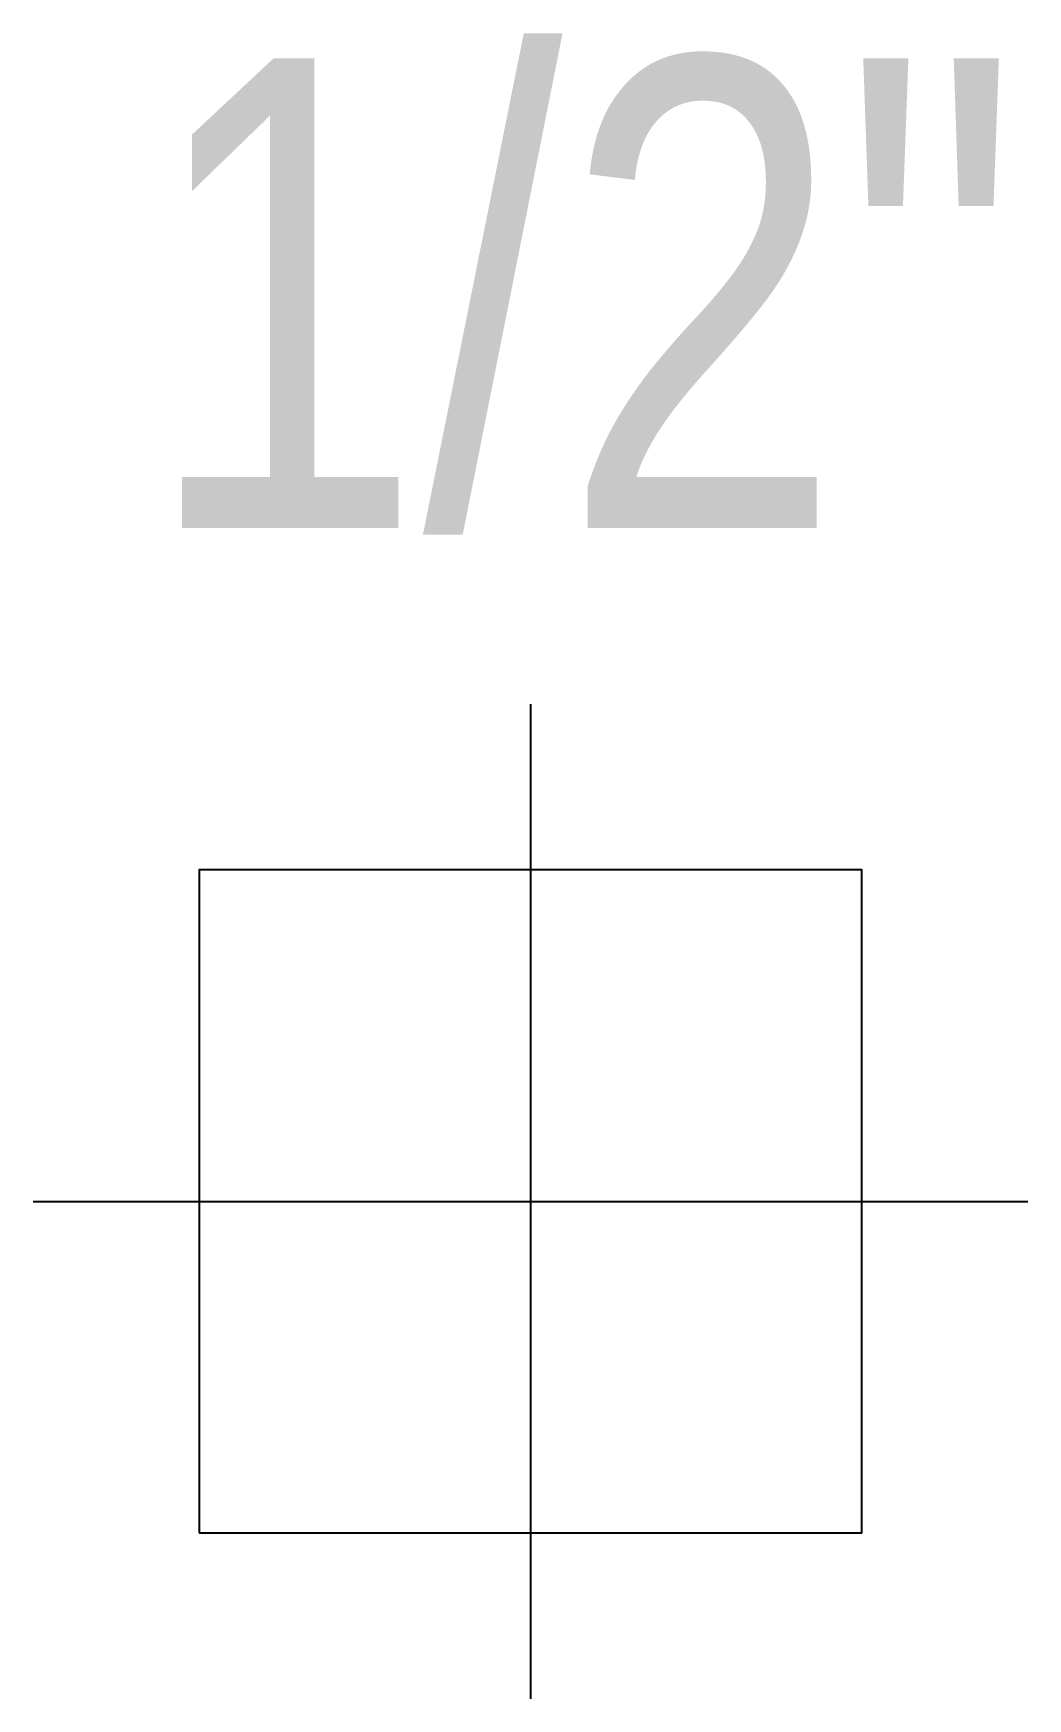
# Model space of a CAD drawing. Header units: inches. Extents: x -4.5 to 4.5, y -4.5 to 10.6.
import ezdxf

# ---------------------------------------------------------------- set-up
doc = ezdxf.new("R2010")
doc.units = ezdxf.units.IN
doc.header["$LTSCALE"] = 48
doc.header["$MEASUREMENT"] = 0
doc.styles.add('StylusBT', font='archd.shx', dxfattribs={"width": 0.8})

msp = doc.modelspace()

# ---------------------------------------------------------------- linework, layer by layer
at = {"color": 54, "elevation": 1}
for points in [[(0, 4.5), (0, -4.5)], [(-4.5, 0), (4.5, 0)]]:
    msp.add_lwpolyline(points, dxfattribs=at)
msp.add_lwpolyline([(-3, -3), (3, -3), (3, 3), (-3, 3)], close=True, dxfattribs=at)

# ---------------------------------------------------------------- texts
at = {"insert": (-3.502, 10.345), "char_height": 4.25, "attachment_point": 1, "style": 'StylusBT'}
msp.add_mtext_dynamic_manual_height_columns('\\A1;1/2"', width=14.32335, gutter_width=21.25, heights=[0], dxfattribs=at)

doc.saveas('drawing.dxf')
